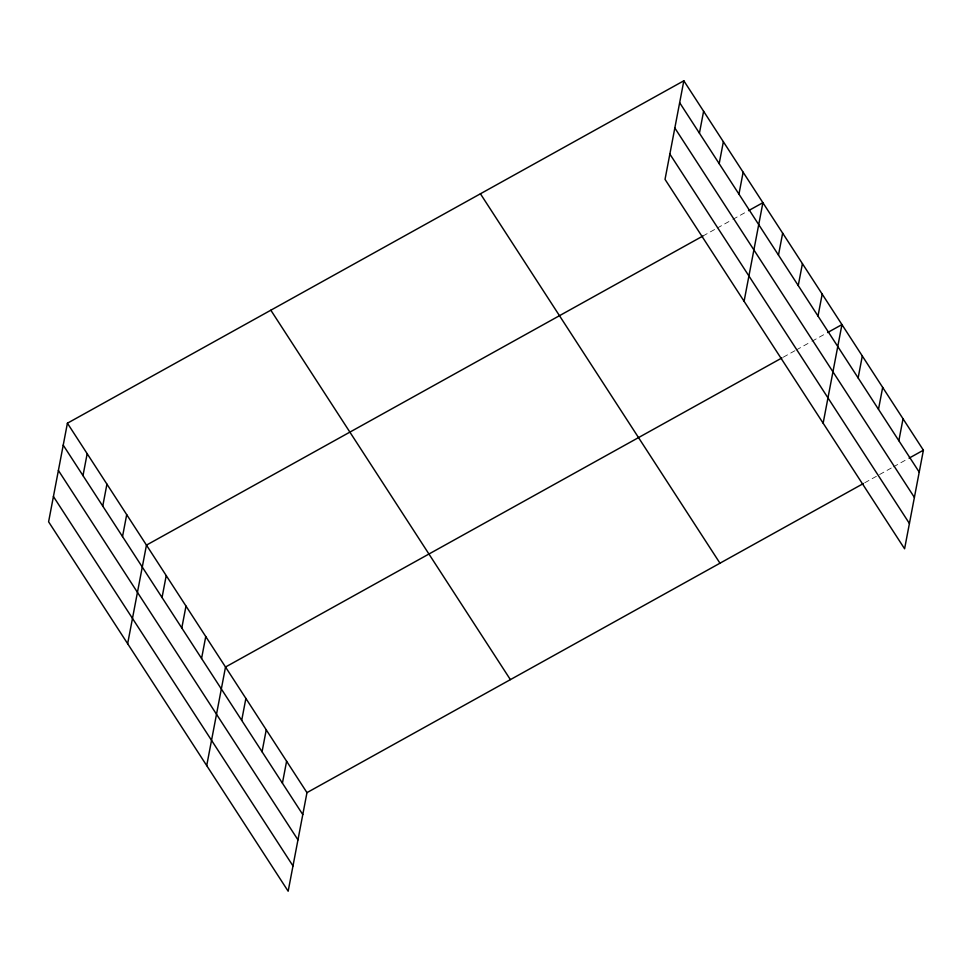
<?xml version="1.0" encoding="UTF-8"?>
<svg xmlns="http://www.w3.org/2000/svg" width="972" height="972" viewBox="0 0 972 972"><rect width="100%" height="100%" fill="white"/><g stroke="black" fill="none" stroke-linecap="round" stroke-linejoin="round"><path stroke-width="0.73" stroke-dasharray="4.86 3.65" d="M702.914 236.014L715.951 228.772M717.251 228.043L731.6 220.073M732.9 219.344L747.249 211.386M783.274 357.198L795.011 350.673M796.311 349.944L810.66 341.986M811.96 341.257L826.297 333.287M864.716 482.792L892.102 467.581M893.414 466.852L907.751 458.893"/><path stroke-width="1.46" d="M67.408 423.209L48.6 521.806L288.162 891.215L306.97 792.63L67.408 423.209L683.838 80.785L923.4 450.194L904.592 548.791L665.03 179.37L683.838 80.785M82.984 475.624L87.176 453.693M102.753 506.096L106.932 484.165M122.521 536.568L126.7 514.65M127.648 643.707L146.456 545.122L702.914 236.014M162.045 597.525L166.224 575.594M181.8 627.997L185.992 606.078M201.569 658.481L205.748 636.551M206.708 765.62L225.516 667.023L781.962 357.915M241.7 720.349L245.88 698.431M262.051 751.757L266.243 729.826M282.415 783.153L286.606 761.222M699.427 133.188L703.607 111.258M719.183 163.66L723.375 141.73M738.951 194.145L743.13 172.214M744.09 301.284L762.899 202.686L748.549 210.657M778.475 255.089L782.654 233.171M798.243 285.574L802.422 263.643M817.999 316.046L822.191 294.115M823.138 423.185L841.946 324.599L827.609 332.558M858.13 377.926L862.31 355.995M878.494 409.321L882.673 387.391M898.857 440.717L903.037 418.798M306.97 792.63L863.415 483.521M909.051 458.164L923.4 450.194M679.659 102.704L919.22 472.125M674.835 128.012L914.397 497.421M669.866 154.074L909.415 523.483M480.423 193.78L719.973 563.201M270.836 310.214L510.385 679.622M63.229 445.14L302.778 814.56M58.393 470.436L297.954 839.857M53.424 496.51L292.985 865.918"/></g></svg>
